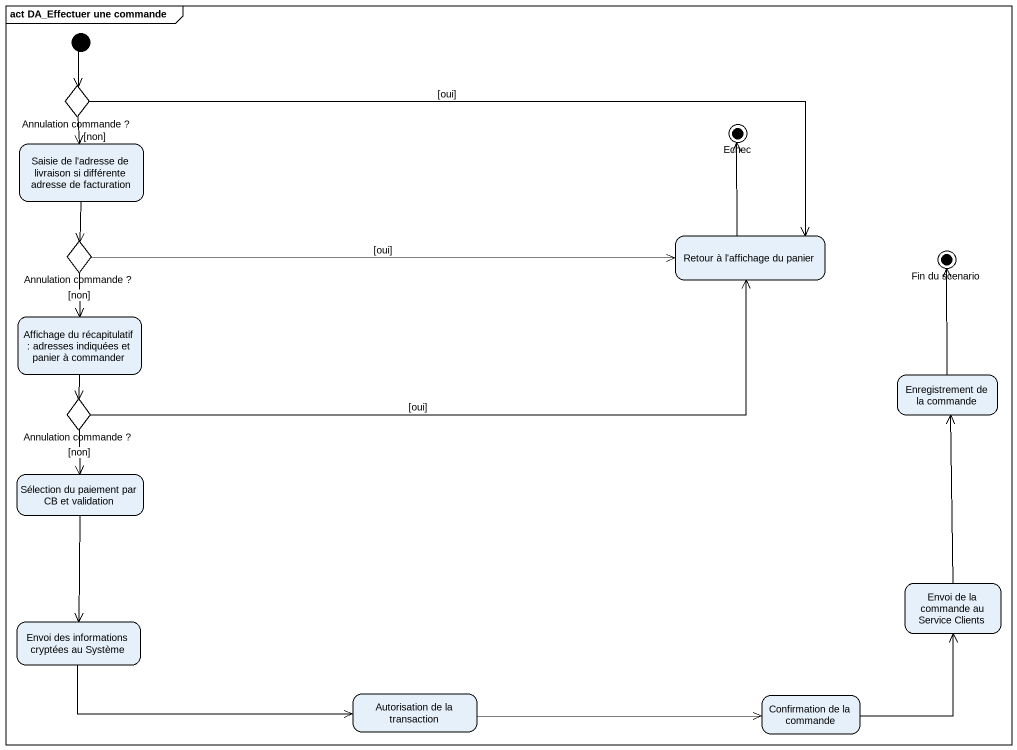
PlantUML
@startuml
mainframe act DA_Effectuer une commande
hide empty description
state "Annulation commande ?" as Annulation_commande <<choice>>
state "Saisie de l'adresse de livraison si différente adresse de facturation" as Saisie_de_l_adresse_de
state Echec <<end>>
state "Annulation commande ?" as Annulation_commande_2 <<choice>>
state "Retour à l'affichage du panier" as Retour_à_l_affichage_du
state "Fin du scenario" as Fin_du_scenario <<end>>
state "Affichage du récapitulatif : adresses indiquées et panier à commander" as Affichage_du_récapitulatif
state "Enregistrement de la commande" as Enregistrement_de_la
state "Annulation commande ?" as Annulation_commande_3 <<choice>>
state "Sélection du paiement par CB et validation" as Sélection_du_paiement_par
state "Envoi de la commande au Service Clients" as Envoi_de_la_commande_au
state "Envoi des informations cryptées au Système" as Envoi_des_informations
state "Autorisation de la transaction" as Autorisation_de_la
state "Confirmation de la commande" as Confirmation_de_la_commande
[*] --> Annulation_commande
Annulation_commande --> Saisie_de_l_adresse_de : [non]
Annulation_commande -right-> Retour_à_l_affichage_du : [oui]
Saisie_de_l_adresse_de --> Annulation_commande_2
Annulation_commande_2 -right-> Retour_à_l_affichage_du : [oui]
Annulation_commande_2 --> Affichage_du_récapitulatif : [non]
Retour_à_l_affichage_du -up-> Echec
Affichage_du_récapitulatif --> Annulation_commande_3
Enregistrement_de_la -up-> Fin_du_scenario
Annulation_commande_3 -right-> Retour_à_l_affichage_du : [oui]
Annulation_commande_3 --> Sélection_du_paiement_par : [non]
Sélection_du_paiement_par --> Envoi_des_informations
Envoi_de_la_commande_au -up-> Enregistrement_de_la
Envoi_des_informations -right-> Autorisation_de_la
Autorisation_de_la -right-> Confirmation_de_la_commande
Confirmation_de_la_commande -up-> Envoi_de_la_commande_au
@enduml
